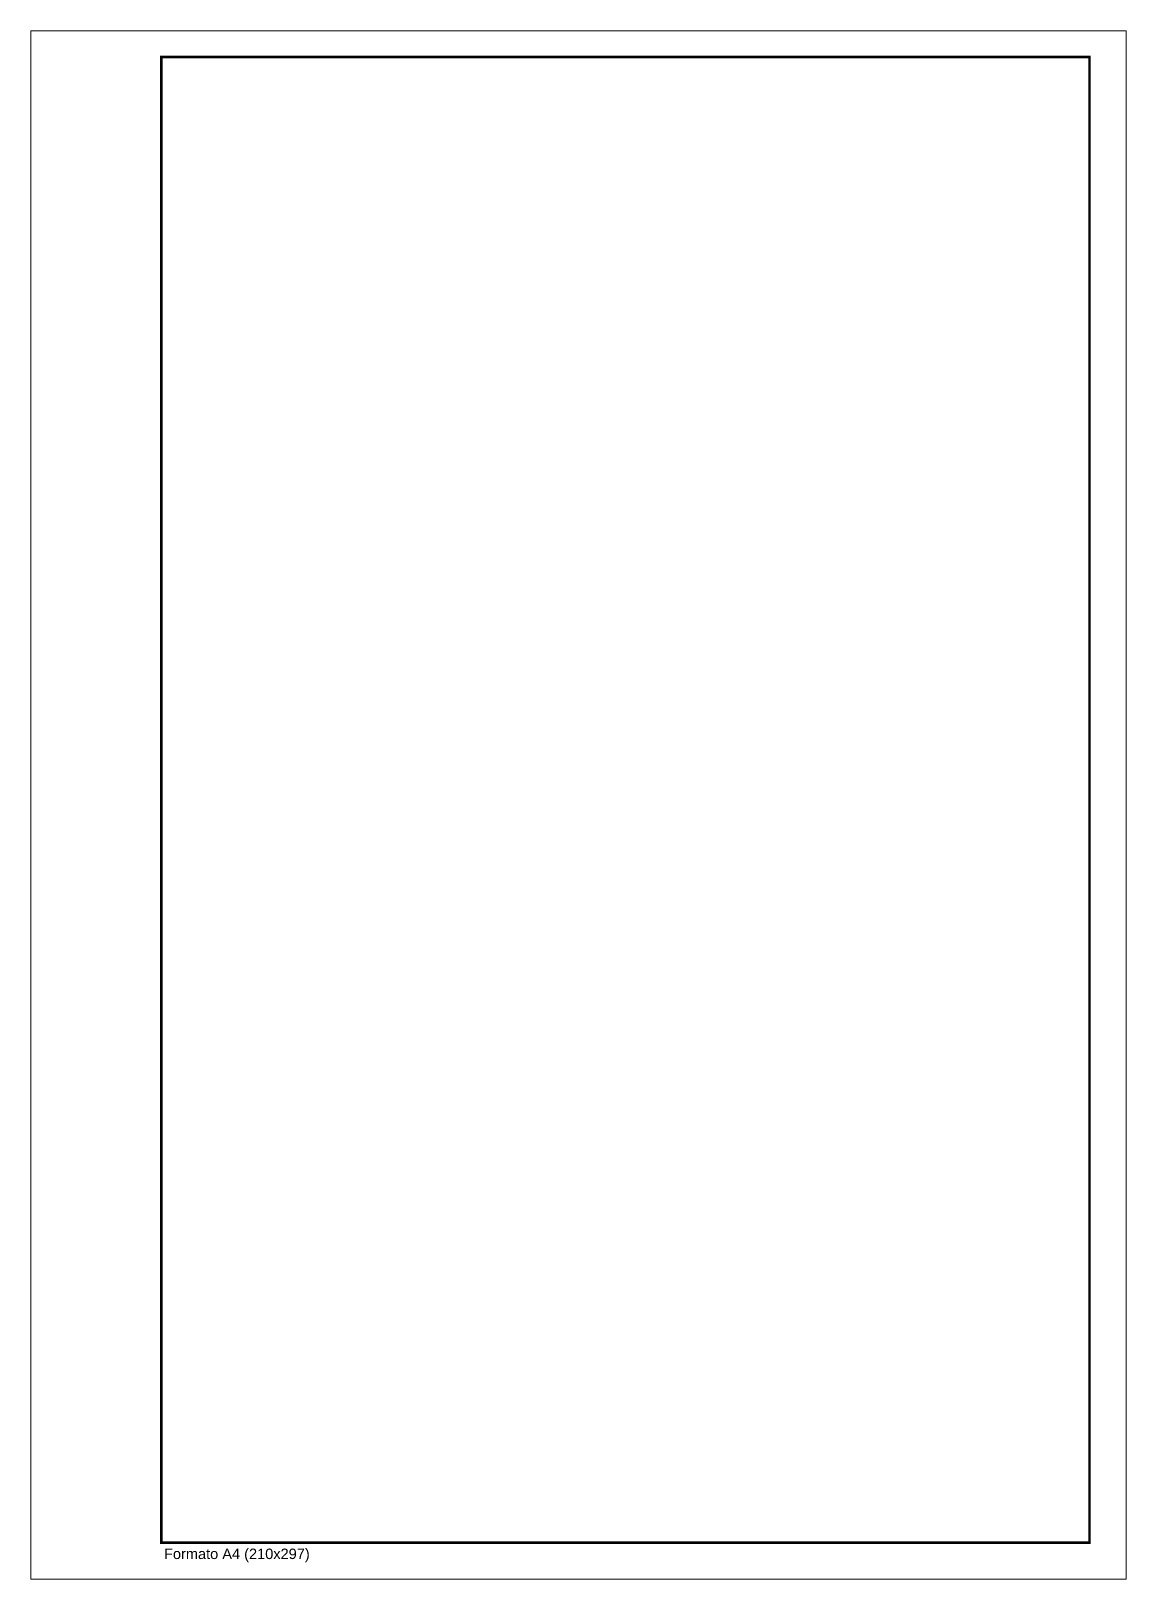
# Paper-space layout 'Planta Baixa' of a CAD drawing. Header units: centimetres, sheet in millimetres. Extents: x 273 to 483, y 34 to 331.
import ezdxf

# ---------------------------------------------------------------- set-up
doc = ezdxf.new("R2010")
doc.units = ezdxf.units.CM
doc.layers.add('Formato', color=116, linetype='Continuous', lineweight=20)
doc.layers.add('Texto', color=102, linetype='Continuous')
doc.styles.add('texto', font='')
doc.styles.get('texto').set_extended_font_data('Arial', bold=True)

psp = doc.layouts.new('Planta Baixa')

# ---------------------------------------------------------------- linework, layer by layer
at = {"layer": 'Formato'}
for p, q in [((483.05, 331.46), (273.05, 331.46)), ((273.05, 34.46), (273.05, 331.46)), ((483.05, 34.46), (483.05, 331.46)), ((273.05, 34.46), (483.05, 34.46))]:
    psp.add_line(p, q, dxfattribs=at)
at = {"layer": 'Formato', "const_width": 0.5}
psp.add_lwpolyline([(476.05, 41.46), (476.05, 326.46), (298.05, 326.46), (298.05, 41.46)], close=True, dxfattribs=at)

# ---------------------------------------------------------------- texts
at = {"layer": 'Texto', "insert": (298.56, 40.3), "char_height": 2, "attachment_point": 1, "style": 'texto'}
psp.add_mtext_dynamic_manual_height_columns('{\\fArial|b0|i0|c0|p34;Formato A4 (210x297)}', width=88, gutter_width=12.5, heights=[0], dxfattribs=at)

doc.saveas('drawing.dxf')
